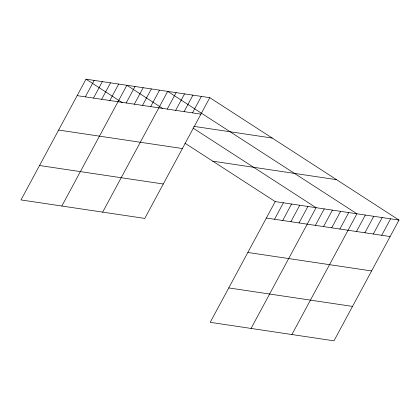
<?xml version="1.0" encoding="UTF-8"?>
<svg xmlns="http://www.w3.org/2000/svg" width="420" height="420" viewBox="0 0 420 420"><rect width="100%" height="100%" fill="white"/><g stroke="black" fill="none" stroke-linecap="round" stroke-linejoin="round"><path stroke-width="0.63" d="M209.78 97.666L86.016 79.175L21 199.925L144.769 218.416L209.78 97.666L399 220.075L333.984 340.825L210.221 322.334L275.231 201.584L399 220.075M85.318 96.857L94.185 80.398M93.487 98.081L102.354 81.617M101.656 99.298L110.523 82.84M109.825 100.522L118.692 84.058M61.845 206.026L126.856 85.276L162.692 108.46M126.163 102.963L135.025 86.499M134.332 104.181L143.194 87.717M142.501 105.404L151.363 88.94M150.67 106.622L159.532 90.158M102.685 212.126L167.701 91.382L356.921 213.791L291.905 334.535M167.255 109.1L176.117 92.636M175.67 110.36L184.532 93.896M184.086 111.615L192.948 95.151M192.502 112.875L201.364 96.411M274.538 219.272L283.4 202.808M282.707 220.49L291.569 204.026M290.876 221.713L299.738 205.249M299.045 222.931L307.907 206.467M251.06 328.435L316.076 207.69L193.053 128.1M315.378 225.372L324.245 208.908M323.547 226.59L332.414 210.131M331.716 227.813L340.583 211.349M339.885 229.031L348.752 212.572M356.47 231.509L365.337 215.045M364.885 232.769L373.753 216.305M373.301 234.024L382.169 217.56M381.717 235.284L390.584 218.82M77.149 95.639L200.917 114.13M193.699 126.331L272.223 138.065M58.621 130.053L182.385 148.543M212.793 161.191L336.556 179.681M39.527 165.512L163.296 184.002M266.369 218.048L390.138 236.539M247.837 252.462L371.606 270.953M228.748 287.921L352.517 306.411M86.016 79.175L122.393 102.711M184.916 143.157L275.231 201.584"/></g></svg>
